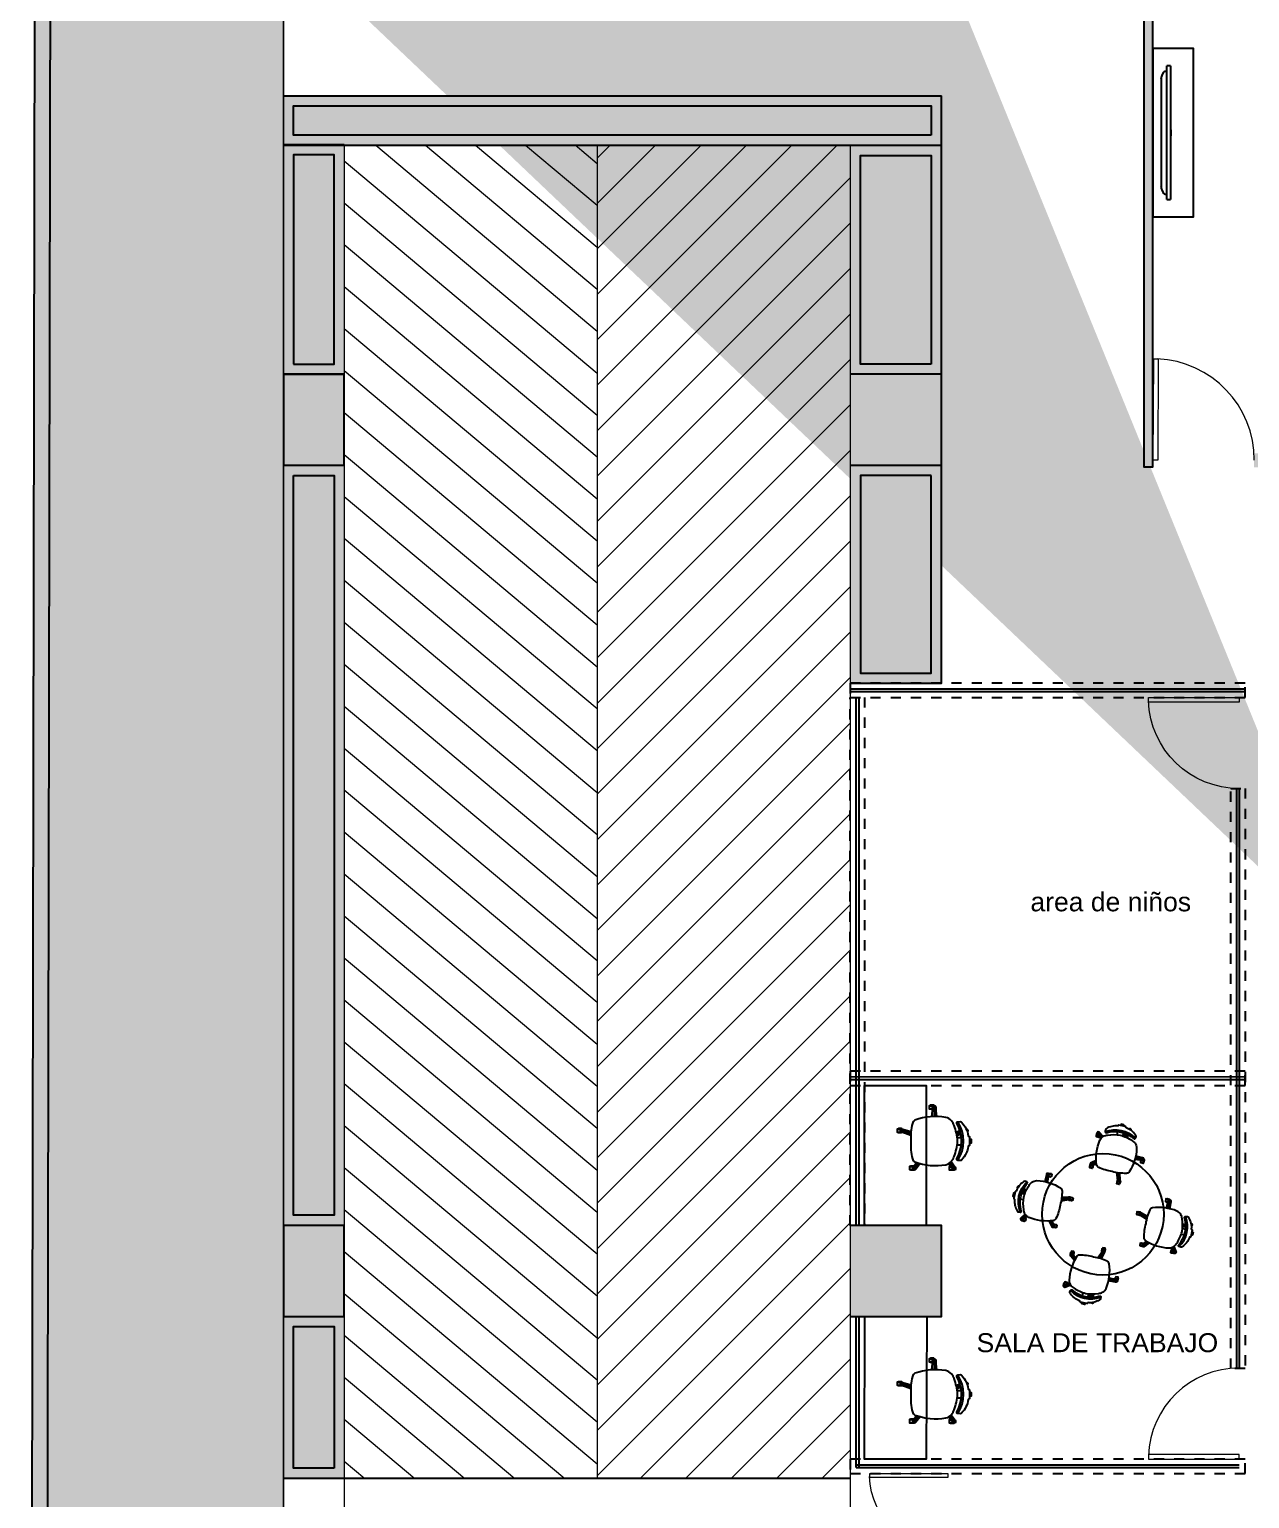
# Model space of a CAD drawing. Header units: metres. Extents: x -598 to 357, y -242 to 574.
# Drawn here: x -308.41 to -296.36, y 63 to 77.52 of the extents above; entities that cross this region are included whole.
import ezdxf

# ---------------------------------------------------------------- set-up
doc = ezdxf.new("R2010")
doc.units = ezdxf.units.M
doc.linetypes.add('xref_Nivel PB$0$HIDDEN2', pattern=[0.1875, 0.125, -0.0625])
for name, color, linetype in [('000-GRADAS', 2, 'Continuous'), ('APTOS_SPZ_MCH_N0 (PB) MUNI$0$Hatch Estructura', 253, 'Continuous'), ('APTOS_SPZ_MCH_N0 (PB) MUNI$0$Muebles', 1, 'Continuous'), ('MINUSV', 7, 'Continuous'), ('Muros-02', 2, 'Continuous'), ('T-texto', 8, 'Continuous'), ('xref_Nivel PB$0$D-dintel mamposteria', 1, 'Continuous'), ('xref_Nivel PB$0$M-muebles', 1, 'Continuous'), ('xref_Nivel PB$0$V-vidrio', 1, 'Continuous'), ('xref_Nivel TIPICO$0$H-hatch mamposteria', 8, 'Continuous'), ('xref_Nivel TIPICO$0$H-hatch tablayeso', 9, 'Continuous'), ('xref_Nivel TIPICO$0$M-muebles', 1, 'Continuous'), ('xref_Nivel TIPICO$0$M-muro tablayeso', 4, 'Continuous')]:
    doc.layers.add(name, color=color, linetype=linetype)
for name, color, linetype, lineweight in [('Muro Mamspoteria', 5, 'Continuous', 9), ('PARQUEOS', 252, 'Continuous', 0), ('xref_Nivel PB$0$P-puerta', 1, 'Continuous', 18)]:
    doc.layers.add(name, color=color, linetype=linetype, lineweight=lineweight)
doc.styles.get("Standard").update_dxf_attribs({"font": 'arial.ttf'})

# ---------------------------------------------------------------- blocks, each defined once
blk = doc.blocks.new('columna')
at = {"true_color": 0x939598}
h = blk.add_hatch(color=252, dxfattribs=at)
h.dxf.hatch_style = 1
h.paths.add_polyline_path([(154.747, 259.896), (155.647, 259.896), (155.647, 259.296), (154.747, 259.296)])
at = {"color": 252, "true_color": 0x939598}
blk.add_lwpolyline([(154.747, 259.896), (155.647, 259.896), (155.647, 259.296), (154.747, 259.296), (154.747, 259.896)], dxfattribs=at)
blk = doc.blocks.new('*U310')
at = {"layer": 'xref_Nivel TIPICO$0$H-hatch tablayeso', "transparency": 33554559}
h = blk.add_hatch(color=256, dxfattribs=at)
h.dxf.hatch_style = 1
h.paths.add_polyline_path([(0, 90), (0, 0), (5923, 0), (5923, 90)])
at = {"layer": 'xref_Nivel TIPICO$0$M-muro tablayeso'}
blk.add_lwpolyline([(5923, 0), (0, 0), (0, 90), (5923, 90), (5923, 0)], dxfattribs=at)
blk = doc.blocks.new('xref_Nivel TIPICO$0$Television_Panasonic_54quot_Plasma_Wall_Mounted_10523 - Television_Panasonic_54quot_Plasma_Wall_Mounted_10523-13820842-AMUEBLADAS N8 _18_34')
at = {"layer": 'xref_Nivel TIPICO$0$M-muebles'}
for p, q in [((-0.66, 0.242), (0.66, 0.242)), ((-0.66, 0.242), (-0.66, 0.204)), ((0.66, 0.204), (-0.66, 0.204)), ((-0.61, 0.194), (-0.61, 0.204)), ((-0.565, 0.158), (-0.594, 0.171)), ((-0.53, 0.151), (0.53, 0.151)), ((-0.029, 0.244), (-0.026, 0.244)), ((-0.029, 0.244), (-0.029, 0.242)), ((-0.028, 0.244), (-0.026, 0.244)), ((-0.028, 0.244), (-0.028, 0.242)), ((-0.026, 0.244), (-0.024, 0.244)), ((-0.026, 0.244), (-0.024, 0.244)), ((-0.026, 0.244), (-0.026, 0.242)), ((-0.026, 0.244), (-0.026, 0.242)), ((-0.026, 0.244), (-0.026, 0.242)), ((-0.026, 0.244), (-0.026, 0.242)), ((-0.025, 0.244), (-0.025, 0.242)), ((-0.024, 0.244), (-0.023, 0.244)), ((-0.024, 0.244), (-0.023, 0.244)), ((-0.024, 0.242), (-0.024, 0.244)), ((-0.024, 0.244), (-0.024, 0.242)), ((-0.024, 0.244), (-0.024, 0.242)), ((-0.023, 0.244), (-0.023, 0.244)), ((-0.023, 0.244), (-0.022, 0.244)), ((-0.023, 0.244), (-0.023, 0.242)), ((-0.023, 0.244), (-0.023, 0.242)), ((-0.023, 0.244), (-0.023, 0.242)), ((-0.023, 0.244), (-0.023, 0.242)), ((-0.022, 0.244), (-0.022, 0.242)), ((-0.021, 0.244), (-0.021, 0.244)), ((-0.021, 0.244), (-0.02, 0.244)), ((-0.021, 0.244), (-0.02, 0.244)), ((-0.021, 0.244), (-0.021, 0.242)), ((-0.021, 0.244), (-0.021, 0.242)), ((-0.021, 0.244), (-0.021, 0.242)), ((-0.021, 0.244), (-0.021, 0.242)), ((-0.02, 0.244), (-0.019, 0.244)), ((-0.02, 0.244), (-0.019, 0.244)), ((-0.02, 0.244), (-0.02, 0.242)), ((-0.02, 0.244), (-0.02, 0.242)), ((-0.02, 0.244), (-0.02, 0.242)), ((-0.019, 0.244), (-0.019, 0.244)), ((-0.019, 0.244), (-0.017, 0.244)), ((-0.019, 0.244), (-0.018, 0.244)), ((-0.019, 0.244), (-0.018, 0.244)), ((-0.019, 0.244), (-0.019, 0.242)), ((-0.019, 0.244), (-0.019, 0.242)), ((-0.019, 0.244), (-0.019, 0.242)), ((-0.019, 0.244), (-0.019, 0.242)), ((-0.019, 0.244), (-0.019, 0.242)), ((-0.019, 0.244), (-0.019, 0.242)), ((-0.018, 0.244), (-0.016, 0.244)), ((-0.018, 0.244), (-0.016, 0.244)), ((-0.018, 0.244), (-0.018, 0.242)), ((-0.018, 0.244), (-0.018, 0.242)), ((-0.018, 0.244), (-0.018, 0.242)), ((-0.018, 0.244), (-0.018, 0.242)), ((-0.018, 0.244), (-0.018, 0.242)), ((-0.017, 0.244), (-0.017, 0.244)), ((-0.017, 0.244), (-0.016, 0.244)), ((-0.017, 0.244), (-0.017, 0.242)), ((-0.017, 0.244), (-0.017, 0.242)), ((-0.017, 0.244), (-0.017, 0.242)), ((-0.016, 0.244), (-0.016, 0.244)), ((-0.016, 0.244), (-0.015, 0.244)), ((-0.016, 0.242), (-0.016, 0.244)), ((-0.016, 0.242), (-0.016, 0.244)), ((-0.016, 0.244), (-0.016, 0.242)), ((-0.016, 0.244), (-0.016, 0.242)), ((-0.016, 0.244), (-0.016, 0.242)), ((-0.016, 0.244), (-0.016, 0.242)), ((-0.015, 0.244), (-0.015, 0.244)), ((-0.015, 0.244), (-0.015, 0.244)), ((-0.015, 0.244), (-0.015, 0.244)), ((-0.015, 0.244), (-0.015, 0.242)), ((-0.015, 0.244), (-0.015, 0.242)), ((-0.015, 0.244), (-0.015, 0.242)), ((-0.015, 0.244), (-0.015, 0.242)), ((-0.015, 0.244), (-0.015, 0.242)), ((-0.014, 0.244), (-0.012, 0.244)), ((-0.014, 0.244), (-0.014, 0.242)), ((-0.012, 0.244), (-0.01, 0.244)), ((-0.012, 0.244), (-0.012, 0.242)), ((-0.012, 0.244), (-0.012, 0.242)), ((-0.012, 0.244), (-0.012, 0.242)), ((-0.011, 0.244), (-0.011, 0.242)), ((-0.01, 0.244), (-0.009, 0.244)), ((-0.01, 0.244), (-0.01, 0.242)), ((-0.009, 0.244), (-0.008, 0.244)), ((-0.009, 0.244), (-0.009, 0.242)), ((-0.009, 0.244), (-0.009, 0.242)), ((-0.008, 0.244), (-0.008, 0.244)), ((-0.008, 0.244), (-0.008, 0.244)), ((-0.008, 0.244), (-0.008, 0.242)), ((-0.008, 0.244), (-0.008, 0.242)), ((-0.008, 0.244), (-0.008, 0.242)), ((-0.007, 0.244), (-0.007, 0.244)), ((-0.007, 0.244), (-0.006, 0.244)), ((-0.007, 0.244), (-0.006, 0.244)), ((-0.007, 0.244), (-0.007, 0.242)), ((-0.007, 0.244), (-0.007, 0.242)), ((-0.007, 0.244), (-0.007, 0.242)), ((-0.006, 0.244), (-0.005, 0.244)), ((-0.006, 0.244), (-0.005, 0.244)), ((-0.006, 0.244), (-0.006, 0.242)), ((-0.006, 0.244), (-0.006, 0.242)), ((-0.006, 0.244), (-0.006, 0.242)), ((-0.005, 0.244), (-0.004, 0.244)), ((-0.005, 0.244), (-0.004, 0.244)), ((-0.005, 0.244), (-0.004, 0.244)), ((-0.005, 0.244), (-0.005, 0.242)), ((-0.005, 0.244), (-0.005, 0.242)), ((-0.005, 0.244), (-0.005, 0.242)), ((-0.005, 0.244), (-0.005, 0.242)), ((-0.005, 0.244), (-0.005, 0.242)), ((-0.004, 0.244), (-0.003, 0.244)), ((-0.004, 0.244), (-0.002, 0.244)), ((-0.004, 0.244), (-0.002, 0.244)), ((-0.004, 0.244), (-0.004, 0.242)), ((-0.004, 0.244), (-0.004, 0.242)), ((-0.004, 0.244), (-0.004, 0.242)), ((-0.004, 0.244), (-0.004, 0.242)), ((-0.004, 0.244), (-0.004, 0.242)), ((-0.004, 0.244), (-0.004, 0.242)), ((-0.003, 0.244), (-0.002, 0.244)), ((-0.003, 0.244), (-0.003, 0.242)), ((-0.003, 0.244), (-0.003, 0.242)), ((-0.002, 0.244), (-0.002, 0.244)), ((-0.002, 0.244), (-0.001, 0.244)), ((-0.002, 0.242), (-0.002, 0.244)), ((-0.002, 0.244), (-0.002, 0.242)), ((-0.002, 0.242), (-0.002, 0.244)), ((-0.002, 0.244), (-0.002, 0.242)), ((-0.002, 0.244), (-0.002, 0.242)), ((-0.002, 0.244), (-0.002, 0.242)), ((-0.002, 0.244), (-0.002, 0.242)), ((-0.001, 0.244), (-0.001, 0.244)), ((-0.001, 0.244), (-0.001, 0.244)), ((-0.001, 0.244), (-0.001, 0.244)), ((-0.001, 0.244), (-0.001, 0.244)), ((-0.001, 0.244), (-0.001, 0.242)), ((-0.001, 0.244), (-0.001, 0.242)), ((-0.001, 0.244), (-0.001, 0.242)), ((-0.001, 0.244), (-0.001, 0.242)), ((-0.001, 0.244), (-0.001, 0.242)), ((-0.001, 0.244), (-0.001, 0.242)), ((0, 0.244), (0.001, 0.244)), ((0, 0.244), (0.001, 0.244)), ((0, 0.242), (0, 0.244)), ((0, 0.244), (0, 0.242)), ((0.001, 0.244), (0.002, 0.244)), ((0.001, 0.244), (0.001, 0.244)), ((0.001, 0.244), (0.002, 0.244)), ((0.001, 0.244), (0.001, 0.242)), ((0.001, 0.244), (0.001, 0.242)), ((0.001, 0.244), (0.001, 0.242)), ((0.001, 0.244), (0.001, 0.242)), ((0.001, 0.244), (0.001, 0.242)), ((0.001, 0.244), (0.001, 0.242)), ((0.002, 0.244), (0.003, 0.244)), ((0.002, 0.244), (0.003, 0.244)), ((0.002, 0.244), (0.003, 0.244)), ((0.002, 0.244), (0.002, 0.242)), ((0.002, 0.244), (0.002, 0.242)), ((0.002, 0.244), (0.002, 0.242)), ((0.003, 0.244), (0.004, 0.244)), ((0.003, 0.244), (0.004, 0.244)), ((0.003, 0.244), (0.005, 0.244)), ((0.003, 0.244), (0.003, 0.242)), ((0.003, 0.244), (0.003, 0.242)), ((0.003, 0.244), (0.003, 0.242)), ((0.003, 0.244), (0.003, 0.242)), ((0.003, 0.244), (0.003, 0.242)), ((0.003, 0.244), (0.003, 0.242)), ((0.004, 0.244), (0.005, 0.244)), ((0.004, 0.244), (0.004, 0.242)), ((0.004, 0.244), (0.004, 0.242)), ((0.004, 0.244), (0.004, 0.242)), ((0.005, 0.244), (0.006, 0.244)), ((0.005, 0.244), (0.006, 0.244)), ((0.005, 0.244), (0.005, 0.242)), ((0.005, 0.244), (0.005, 0.242)), ((0.005, 0.244), (0.005, 0.242)), ((0.005, 0.244), (0.005, 0.242)), ((0.006, 0.244), (0.006, 0.244)), ((0.006, 0.244), (0.006, 0.242)), ((0.006, 0.244), (0.006, 0.242)), ((0.006, 0.244), (0.006, 0.242)), ((0.006, 0.244), (0.006, 0.242)), ((0.007, 0.244), (0.008, 0.244)), ((0.007, 0.242), (0.007, 0.244)), ((0.008, 0.244), (0.01, 0.244)), ((0.008, 0.244), (0.009, 0.244)), ((0.008, 0.244), (0.008, 0.242)), ((0.008, 0.244), (0.008, 0.242)), ((0.008, 0.244), (0.008, 0.242)), ((0.009, 0.244), (0.01, 0.244)), ((0.009, 0.244), (0.009, 0.242)), ((0.009, 0.244), (0.009, 0.242)), ((0.01, 0.244), (0.012, 0.244)), ((0.01, 0.244), (0.011, 0.244)), ((0.01, 0.242), (0.01, 0.244)), ((0.01, 0.244), (0.01, 0.242)), ((0.01, 0.244), (0.01, 0.242)), ((0.01, 0.244), (0.01, 0.242)), ((0.011, 0.244), (0.012, 0.244)), ((0.011, 0.244), (0.011, 0.242)), ((0.011, 0.244), (0.011, 0.242)), ((0.012, 0.244), (0.013, 0.244)), ((0.012, 0.244), (0.012, 0.242)), ((0.012, 0.244), (0.012, 0.242)), ((0.012, 0.244), (0.012, 0.242)), ((0.013, 0.244), (0.013, 0.242)), ((0.013, 0.244), (0.013, 0.242)), ((0.015, 0.244), (0.016, 0.244)), ((0.015, 0.244), (0.015, 0.242)), ((0.016, 0.244), (0.018, 0.244)), ((0.016, 0.244), (0.016, 0.242)), ((0.016, 0.244), (0.016, 0.242)), ((0.016, 0.244), (0.016, 0.242)), ((0.017, 0.244), (0.017, 0.242)), ((0.018, 0.244), (0.019, 0.244)), ((0.018, 0.244), (0.018, 0.242)), ((0.019, 0.244), (0.02, 0.244)), ((0.019, 0.244), (0.019, 0.242)), ((0.019, 0.244), (0.019, 0.242)), ((0.02, 0.244), (0.02, 0.244)), ((0.02, 0.244), (0.02, 0.244)), ((0.02, 0.244), (0.02, 0.242)), ((0.02, 0.244), (0.02, 0.242)), ((0.02, 0.244), (0.02, 0.242)), ((0.022, 0.244), (0.023, 0.244)), ((0.022, 0.244), (0.023, 0.244)), ((0.022, 0.244), (0.022, 0.242)), ((0.022, 0.244), (0.022, 0.242)), ((0.023, 0.244), (0.023, 0.242)), ((0.023, 0.244), (0.023, 0.242)), ((0.024, 0.244), (0.025, 0.244)), ((0.024, 0.244), (0.024, 0.242)), ((0.025, 0.244), (0.026, 0.244)), ((0.025, 0.244), (0.026, 0.244)), ((0.025, 0.244), (0.025, 0.242)), ((0.025, 0.244), (0.025, 0.242)), ((0.025, 0.244), (0.025, 0.242)), ((0.026, 0.244), (0.027, 0.244)), ((0.026, 0.244), (0.027, 0.244)), ((0.026, 0.244), (0.026, 0.242)), ((0.026, 0.244), (0.026, 0.242)), ((0.026, 0.244), (0.026, 0.242)), ((0.027, 0.244), (0.029, 0.244)), ((0.027, 0.244), (0.028, 0.244)), ((0.027, 0.244), (0.027, 0.242)), ((0.027, 0.244), (0.027, 0.242)), ((0.027, 0.244), (0.027, 0.242)), ((0.027, 0.244), (0.027, 0.242)), ((0.028, 0.244), (0.029, 0.244)), ((0.028, 0.244), (0.028, 0.242)), ((0.028, 0.244), (0.028, 0.242)), ((0.029, 0.244), (0.03, 0.244)), ((0.029, 0.244), (0.03, 0.244)), ((0.029, 0.242), (0.029, 0.244)), ((0.029, 0.244), (0.029, 0.242)), ((0.029, 0.244), (0.029, 0.242)), ((0.029, 0.244), (0.029, 0.242)), ((0.03, 0.244), (0.03, 0.242)), ((0.03, 0.244), (0.03, 0.242)), ((0.594, 0.171), (0.565, 0.158)), ((0.61, 0.204), (0.61, 0.194)), ((0.66, 0.204), (0.66, 0.242))]:
    blk.add_line(p, q, dxfattribs=at)
for points, knots in [([(-0.594, 0.171), (-0.596, 0.172), (-0.6, 0.174), (-0.603, 0.177), (-0.605, 0.18), (-0.607, 0.184), (-0.609, 0.188), (-0.61, 0.192), (-0.61, 0.194)], [0, 0, 0, 0, 0.2, 0.4, 0.5, 0.6, 0.8, 1, 1, 1, 1]), ([(0.61, 0.194), (0.61, 0.192), (0.609, 0.188), (0.607, 0.184), (0.605, 0.18), (0.603, 0.177), (0.6, 0.174), (0.596, 0.172), (0.594, 0.171)], [-1, -1, -1, -1, -0.8, -0.6, -0.5, -0.4, -0.2, 0, 0, 0, 0])]:
    blk.add_open_spline(points, degree=3, knots=knots, dxfattribs=at)
for points in [[(-0.53, 0.151), (-0.536, 0.151), (-0.548, 0.152), (-0.56, 0.156), (-0.565, 0.158)], [(0.565, 0.158), (0.56, 0.156), (0.548, 0.152), (0.536, 0.151), (0.53, 0.151)]]:
    blk.add_open_spline(points, degree=3, dxfattribs=at)
blk = doc.blocks.new('xref_Nivel PB$0$Familia Puertas - P-7-13066183-AMUEBLADAS N8 _18_34')
at = {"layer": 'xref_Nivel PB$0$P-puerta'}
for p, q in [((-0.449, 1), (-0.5, 1)), ((-0.5, 1), (-0.5, 0)), ((-0.449, 0), (-0.449, 1)), ((-0.5, 0), (-0.449, 0))]:
    blk.add_line(p, q, dxfattribs=at)
at = {"layer": 'xref_Nivel PB$0$P-puerta', "color": 8, "true_color": 0x808080}
blk.add_arc((-0.497, 0.001), 1.002, 359.9645, 87.9854, dxfattribs=at)
blk = doc.blocks.new('*U314')
at = {"layer": 'xref_Nivel PB$0$D-dintel mamposteria', "linetype": 'xref_Nivel PB$0$HIDDEN2', "ltscale": 0.5}
blk.add_lwpolyline([(0.14, 0), (0, 0), (0, 3.9), (0.14, 3.9)], close=True, dxfattribs=at)
blk = doc.blocks.new('*U318')
at = {"layer": 'xref_Nivel PB$0$D-dintel mamposteria', "linetype": 'xref_Nivel PB$0$HIDDEN2', "ltscale": 0.5}
blk.add_lwpolyline([(0.14, 0), (0, 0), (0, 3.9), (0.14, 3.9)], close=True, dxfattribs=at)
blk = doc.blocks.new('*U317')
at = {"layer": 'xref_Nivel PB$0$D-dintel mamposteria', "linetype": 'xref_Nivel PB$0$HIDDEN2', "ltscale": 0.5}
blk.add_lwpolyline([(0.14, 0), (0, 0), (0, 5.217), (0.14, 5.217)], close=True, dxfattribs=at)
blk = doc.blocks.new('*U407')
at = {"layer": 'xref_Nivel PB$0$D-dintel mamposteria', "linetype": 'xref_Nivel PB$0$HIDDEN2', "ltscale": 0.5}
blk.add_lwpolyline([(0.14, 0), (0, 0), (0, 5.731), (0.14, 5.731)], close=True, dxfattribs=at)
blk = doc.blocks.new('APTOS_SPZ_MCH_N0 (PB) MUNI$0$silla reuniones')
at = {"layer": 'APTOS_SPZ_MCH_N0 (PB) MUNI$0$Muebles', "linetype": 'Continuous'}
for p, q in [((302.4, 64.145), (302.403, 64.134)), ((302.424, 64.071), (302.436, 64.033)), ((302.472, 64.039), (302.472, 64.079)), ((302.544, 64.039), (302.544, 64.079)), ((302.791, 64.018), (302.723, 63.968)), ((302.158, 63.812), (302.266, 63.812)), ((302.791, 63.606), (302.725, 63.654)), ((302.4, 63.479), (302.433, 63.582))]:
    blk.add_line(p, q, dxfattribs=at)
at = {"layer": 'APTOS_SPZ_MCH_N0 (PB) MUNI$0$Muebles', "linetype": 'Continuous', "flags": 128}
for points in [[(302.488, 64.16), (302.488, 64.173, -0.398172), (302.492, 64.177), (302.524, 64.177, -0.412691), (302.528, 64.173), (302.528, 64.16)], [(302.388, 64.128, -0.742564), (302.418, 64.139, -0.742564)], [(302.71, 63.981), (302.765, 64.019, -1.263598), (302.784, 63.993), (302.732, 63.953)], [(302.757, 63.972, 0.310389), (302.761, 63.969), (302.761, 63.975)], [(302.794, 64.008, -0.257472), (302.796, 64.004), (302.796, 63.974, -0.414214), (302.791, 63.969), (302.791, 63.999)], [(302.266, 63.793), (302.178, 63.796, -1.263598), (302.178, 63.828), (302.266, 63.83)], [(302.193, 63.795), (302.193, 63.777, -0.414214), (302.188, 63.772), (302.188, 63.796)], [(302.453, 63.581), (302.421, 63.493, -1.263598), (302.391, 63.503), (302.414, 63.583)], [(302.73, 63.673), (302.784, 63.631, -1.263598), (302.765, 63.605), (302.719, 63.636)], [(302.754, 63.613), (302.754, 63.583, 0.414214), (302.759, 63.578), (302.759, 63.609)], [(302.794, 63.615, -0.098723), (302.794, 63.613), (302.794, 63.583, -0.414214), (302.789, 63.578), (302.789, 63.604)], [(302.388, 63.495, 0.323998), (302.385, 63.49), (302.385, 63.46, 0.414214), (302.39, 63.455), (302.39, 63.487)], [(302.422, 63.495, -0.319803), (302.425, 63.49), (302.425, 63.46, -0.414214), (302.42, 63.455), (302.42, 63.489)]]:
    blk.add_lwpolyline(points, format="xyb", dxfattribs=at)
for points in [[(302.354, 64.009, 0.09156), (302.307, 63.983, 0.169687), (302.275, 63.927, 0.133266), (302.301, 63.622, 0.227697), (302.333, 63.597, 0.074704), (302.508, 63.582, 0.074704), (302.683, 63.597, 0.227698), (302.714, 63.622, 0.133266), (302.741, 63.927, 0.169687), (302.709, 63.983, 0.09156), (302.661, 64.009, 0.085396), (302.508, 64.042, 0.085396)], [(302.332, 64.036, -0.474312), (302.316, 64.045), (302.314, 64.069, -0.291327), (302.324, 64.084, -0.166781), (302.454, 64.147, 0.279544), (302.46, 64.151, -0.520787), (302.467, 64.16), (302.549, 64.16, -0.520787), (302.556, 64.151, 0.279544), (302.562, 64.147, -0.166781), (302.692, 64.084, -0.291326), (302.701, 64.069), (302.699, 64.045, -0.466381), (302.684, 64.035, 0.2548)], [(302.158, 63.812, 0.414214), (302.153, 63.807), (302.153, 63.777, 0.414214), (302.158, 63.772)]]:
    blk.add_lwpolyline(points, format="xyb", close=True, dxfattribs=at)
for points in [[(302.417, 64.029), (302.407, 64.066)], [(302.441, 64.074), (302.455, 64.037)]]:
    blk.add_lwpolyline(points, dxfattribs=at)
at = {"layer": 'APTOS_SPZ_MCH_N0 (PB) MUNI$0$Muebles', "linetype": 'Continuous'}
for points in [[(302.761, 63.975), (302.761, 63.959), (302.791, 63.959), (302.791, 63.999)], [(302.158, 63.812), (302.158, 63.762), (302.188, 63.762), (302.188, 63.796)], [(302.759, 63.609), (302.759, 63.568), (302.789, 63.568), (302.789, 63.604)], [(302.39, 63.487), (302.39, 63.445), (302.42, 63.445), (302.42, 63.489)]]:
    blk.add_lwpolyline(points, dxfattribs=at)
blk.add_arc((302.508, 63.76), 0.343, 56.1133, 123.9078, dxfattribs=at)
blk = doc.blocks.new('xref_Nivel PB$0$XREF-NIVEL 3$0$silla reuniones')
at = {"layer": 'xref_Nivel PB$0$M-muebles', "linetype": 'Continuous'}
for p, q in [((302.4, 64.145), (302.403, 64.134)), ((302.424, 64.071), (302.436, 64.033)), ((302.472, 64.039), (302.472, 64.079)), ((302.544, 64.039), (302.544, 64.079)), ((302.791, 64.018), (302.723, 63.968)), ((302.158, 63.812), (302.266, 63.812)), ((302.4, 63.479), (302.433, 63.582)), ((302.791, 63.606), (302.725, 63.654))]:
    blk.add_line(p, q, dxfattribs=at)
at = {"layer": 'xref_Nivel PB$0$M-muebles', "linetype": 'Continuous', "flags": 128}
for points in [[(302.332, 64.036, -0.474312), (302.316, 64.045), (302.314, 64.069, -0.291327), (302.324, 64.084, -0.166781), (302.454, 64.147, 0.279544), (302.46, 64.151, -0.520787), (302.467, 64.16), (302.549, 64.16, -0.520787), (302.556, 64.151, 0.279544), (302.562, 64.147, -0.166781), (302.692, 64.084, -0.291326), (302.701, 64.069), (302.699, 64.045, -0.466381), (302.684, 64.035, 0.2548)], [(302.354, 64.009, 0.09156), (302.307, 63.983, 0.169687), (302.275, 63.927, 0.133266), (302.301, 63.622, 0.227697), (302.333, 63.597, 0.074704), (302.508, 63.582, 0.074704), (302.683, 63.597, 0.227698), (302.714, 63.622, 0.133266), (302.741, 63.927, 0.169687), (302.709, 63.983, 0.09156), (302.661, 64.009, 0.085396), (302.508, 64.042, 0.085396)], [(302.158, 63.812, 0.414214), (302.153, 63.807), (302.153, 63.777, 0.414214), (302.158, 63.772)]]:
    blk.add_lwpolyline(points, format="xyb", close=True, dxfattribs=at)
for points in [[(302.388, 64.128, -0.742564), (302.418, 64.139, -0.742564)], [(302.488, 64.16), (302.488, 64.173, -0.398172), (302.492, 64.177), (302.524, 64.177, -0.412691), (302.528, 64.173), (302.528, 64.16)], [(302.71, 63.981), (302.765, 64.019, -1.263598), (302.784, 63.993), (302.732, 63.953)], [(302.757, 63.972, 0.310389), (302.761, 63.969), (302.761, 63.975)], [(302.794, 64.008, -0.257472), (302.796, 64.004), (302.796, 63.974, -0.414214), (302.791, 63.969), (302.791, 63.999)], [(302.266, 63.793), (302.178, 63.796, -1.263598), (302.178, 63.828), (302.266, 63.83)], [(302.193, 63.795), (302.193, 63.777, -0.414214), (302.188, 63.772), (302.188, 63.796)], [(302.453, 63.581), (302.421, 63.493, -1.263598), (302.391, 63.503), (302.414, 63.583)], [(302.73, 63.673), (302.784, 63.631, -1.263598), (302.765, 63.605), (302.719, 63.636)], [(302.754, 63.613), (302.754, 63.583, 0.414214), (302.759, 63.578), (302.759, 63.609)], [(302.794, 63.615, -0.098723), (302.794, 63.613), (302.794, 63.583, -0.414214), (302.789, 63.578), (302.789, 63.604)], [(302.388, 63.495, 0.323998), (302.385, 63.49), (302.385, 63.46, 0.414214), (302.39, 63.455), (302.39, 63.487)], [(302.422, 63.495, -0.319803), (302.425, 63.49), (302.425, 63.46, -0.414214), (302.42, 63.455), (302.42, 63.489)]]:
    blk.add_lwpolyline(points, format="xyb", dxfattribs=at)
for points in [[(302.417, 64.029), (302.407, 64.066)], [(302.441, 64.074), (302.455, 64.037)]]:
    blk.add_lwpolyline(points, dxfattribs=at)
at = {"layer": 'xref_Nivel PB$0$M-muebles', "linetype": 'Continuous'}
for points in [[(302.761, 63.975), (302.761, 63.959), (302.791, 63.959), (302.791, 63.999)], [(302.158, 63.812), (302.158, 63.762), (302.188, 63.762), (302.188, 63.796)], [(302.759, 63.609), (302.759, 63.568), (302.789, 63.568), (302.789, 63.604)], [(302.39, 63.487), (302.39, 63.445), (302.42, 63.445), (302.42, 63.489)]]:
    blk.add_lwpolyline(points, dxfattribs=at)
blk.add_arc((302.508, 63.76), 0.343, 56.1133, 123.9078, dxfattribs=at)
blk = doc.blocks.new('xref_Nivel PB$0$XREF-NIVEL 3$0$ss')
at = {"layer": 'xref_Nivel PB$0$M-muebles'}
blk.add_circle((-2027.324, -1969.486), 0.75, dxfattribs=at)
for p, rotation in [((-2196.652, -2227.968), 45), ((-1768.841, -2138.814), 135)]:
    blk.add_blockref('xref_Nivel PB$0$XREF-NIVEL 3$0$silla reuniones', p, dxfattribs=dict(at, rotation=rotation))
at = {"layer": 'xref_Nivel PB$0$M-muebles', "xscale": -1}
for p, rotation in [((-1857.996, -2227.968), 315), ((-2285.807, -2138.814), 225)]:
    blk.add_blockref('xref_Nivel PB$0$XREF-NIVEL 3$0$silla reuniones', p, dxfattribs=dict(at, rotation=rotation))

msp = doc.modelspace()

# ---------------------------------------------------------------- hatches: boundary and pattern name
at = {"true_color": 0x939598}
h = msp.add_hatch(color=252, dxfattribs=at)
h.dxf.hatch_style = 1
h.paths.add_polyline_path([(-299.404, 74.11), (-300.304, 74.11), (-300.304, 73.21), (-299.404, 73.21)])
h = msp.add_hatch(color=252, dxfattribs=at)
h.dxf.hatch_style = 1
h.paths.add_polyline_path([(-299.404, 65.699), (-300.304, 65.699), (-300.304, 64.799), (-299.404, 64.799)])
at = {"layer": 'PARQUEOS', "true_color": 0xafd9aa, "transparency": 33554495}
h = msp.add_hatch(color=9, dxfattribs=at)
h.dxf.hatch_style = 1
h.paths.add_polyline_path([(-305.904, 88.385), (-308.19, 88.382), (-308.262, 48.215), (-305.904, 48.214)])
h = msp.add_hatch(color=9, dxfattribs=at)
h.dxf.hatch_style = 1
h.paths.add_polyline_path([(-299.504, 73.11), (-300.204, 73.11), (-300.204, 71.156), (-299.504, 71.156)])
h.paths.add_polyline_path([(-299.504, 74.21), (-300.204, 74.21), (-300.204, 76.27), (-299.504, 76.27)])
h.paths.add_polyline_path([(-299.504, 76.47), (-305.804, 76.47), (-305.804, 76.76), (-299.504, 76.76)])
h.paths.add_polyline_path([(-305.804, 74.21), (-305.404, 74.21), (-305.404, 76.276), (-305.804, 76.276)])
h.paths.add_polyline_path([(-305.804, 73.11), (-305.404, 73.11), (-305.404, 65.799), (-305.804, 65.799)])
h.paths.add_polyline_path([(-305.404, 63.299), (-305.804, 63.299), (-305.804, 64.699), (-305.404, 64.699)])
at = {"layer": 'PARQUEOS'}
h = msp.add_hatch(dxfattribs=at)
h.set_pattern_fill('ANSI31', color=256, scale=0.1, angle=95)
h.set_pattern_definition([(140, (-371.4447, -188.25188), (-0.20408507, -0.2432191), [])])
h.paths.add_polyline_path([(-305.304, 63.199), (-302.804, 63.199), (-302.804, 76.375), (-305.304, 76.371)])
h = msp.add_hatch(dxfattribs=at)
h.set_pattern_fill('ANSI31', color=256, scale=0.1)
h.set_pattern_definition([(45, (-364.34622, 20.09067), (-0.2245064, 0.2245064), [])])
h.paths.add_polyline_path([(-300.304, 63.199), (-302.804, 63.199), (-302.804, 76.375), (-300.304, 76.371)])
at = {"layer": 'xref_Nivel TIPICO$0$H-hatch mamposteria', "transparency": 33554585}
h = msp.add_hatch(color=256, dxfattribs=at)
h.dxf.hatch_style = 1
h.paths.add_polyline_path([(-288.344, 89.058), (-295.505, 89.017), (-298.192, 89.025), (-298.425, 89.044), (-298.776, 89.051), (-303.522, 89.056), (-306.283, 89.065), (-308.339, 89.058), (-308.414, 47.536), (-308.264, 47.536), (-308.189, 88.909), (-306.283, 88.915), (-303.523, 88.906), (-300.304, 88.903), (-300.304, 88.974), (-299.404, 88.974), (-299.404, 88.902), (-298.777, 88.901), (-298.433, 88.894), (-298.198, 88.875), (-295.505, 88.867), (-292.312, 88.885), (-292.312, 88.947), (-291.412, 88.947), (-291.412, 88.891), (-288.495, 88.908), (-288.575, 58.351), (-288.425, 58.351)])
h = msp.add_hatch(color=256, dxfattribs=at)
h.dxf.hatch_style = 1
h.paths.add_polyline_path([(-292.615, 73.189), (-296.314, 73.189), (-296.314, 73.329), (-292.615, 73.329)], flags=17)
h.paths.add_polyline_path([(-295.576, 81.817), (-295.576, 81.677), (-297.904, 81.677), (-297.904, 81.817)])
h.paths.add_polyline_path([(-292.825, 65.698), (-292.547, 65.699), (-292.544, 65.499), (-292.843, 65.498), (-292.843, 65.528), (-292.863, 65.528)], flags=16)
h.paths.add_polyline_path([(-291.451, 64.799), (-291.651, 64.799)], flags=16)
edge = h.paths.add_edge_path()
edge.add_line((-292.544, 65.699), (-292.544, 65.499))
edge.add_line((-291.444, 64.799), (-291.444, 63.049))
edge.add_line((-291.444, 63.049), (-294.404, 63.049))
edge.add_line((-294.404, 63.049), (-294.404, 65.698))
edge.add_line((-294.404, 65.698), (-293.922, 65.698))
edge.add_line((-294.254, 69.909), (-294.255, 69.909))
edge.add_line((-293.904, 65.498), (-293.904, 65.528))
edge.add_line((-293.904, 65.528), (-293.886, 65.528))
edge.add_line((-293.886, 65.528), (-293.922, 65.698))
edge.add_line((-294.204, 65.499), (-293.904, 65.499))
edge.add_line((-291.651, 64.799), (-291.651, 63.249))
edge.add_line((-291.651, 63.249), (-294.204, 63.249))
edge.add_line((-294.204, 63.249), (-294.204, 65.499))
edge.add_line((-299.404, 78.26), (-305.904, 78.26))
edge.add_line((-299.404, 81.61), (-299.404, 78.26))
edge.add_line((-299.544, 81.61), (-299.404, 81.61))
edge.add_line((-299.544, 81.61), (-299.544, 78.4))
edge.add_line((-299.544, 78.4), (-305.904, 78.4))
h.paths.add_polyline_path([(-291.644, 71.789), (-291.644, 70.049), (-294.255, 70.049), (-294.254, 67.549), (-293.657, 67.549), (-293.621, 67.719), (-293.639, 67.719), (-293.639, 67.749), (-294.054, 67.749), (-294.054, 69.849), (-291.651, 69.849), (-291.651, 67.749), (-292.578, 67.749), (-292.578, 67.719), (-292.598, 67.719), (-292.56, 67.549), (-291.584, 67.549), (-291.584, 66.499), (-291.444, 66.499), (-291.444, 68.199), (-288.549, 68.199), (-288.549, 68.399), (-291.444, 68.399), (-291.444, 70.049), (-291.444, 71.789)])
h.paths.add_polyline_path([(-290.389, 73.329), (-290.389, 73.189), (-288.536, 73.189), (-288.536, 73.329), (-291.415, 73.329), (-291.415, 73.264), (-291.365, 73.263), (-291.364, 73.329), (-290.417, 73.329)])
h = msp.add_hatch(color=256, dxfattribs=at)
h.dxf.hatch_style = 1
h.paths.add_polyline_path([(-299.404, 73.21), (-300.304, 73.21), (-300.304, 71.056), (-299.404, 71.056)])
h.paths.add_polyline_path([(-299.504, 71.156), (-300.204, 71.156), (-300.204, 73.11), (-299.504, 73.11)], flags=16)
h.paths.add_polyline_path([(-299.404, 76.37), (-300.304, 76.37), (-300.304, 74.11), (-299.404, 74.11)])
h.paths.add_polyline_path([(-299.504, 74.21), (-300.204, 74.21), (-300.204, 76.27), (-299.504, 76.27)], flags=16)
h.paths.add_polyline_path([(-299.404, 76.86), (-305.904, 76.86), (-305.904, 76.376), (-305.304, 76.376), (-300.304, 76.37), (-299.404, 76.37)])
h.paths.add_polyline_path([(-299.504, 76.47), (-305.804, 76.47), (-305.804, 76.76), (-299.504, 76.76)], flags=16)
h.paths.add_polyline_path([(-305.304, 76.37), (-305.904, 76.37), (-305.904, 74.11), (-305.304, 74.11)])
h.paths.add_polyline_path([(-305.404, 74.21), (-305.804, 74.21), (-305.804, 76.276), (-305.404, 76.276)], flags=16)
h.paths.add_polyline_path([(-305.304, 73.21), (-305.904, 73.21), (-305.904, 65.699), (-305.304, 65.699)])
h.paths.add_polyline_path([(-305.404, 65.799), (-305.804, 65.799), (-305.804, 73.11), (-305.404, 73.11)], flags=16)
h.paths.add_polyline_path([(-305.304, 64.799), (-305.904, 64.799), (-305.904, 63.199), (-305.304, 63.199)])
h.paths.add_polyline_path([(-305.404, 63.299), (-305.804, 63.299), (-305.804, 64.699), (-305.404, 64.699)], flags=16)

# ---------------------------------------------------------------- linework, layer by layer
at = {"color": 252, "true_color": 0x939598}
for points in [[(-300.304, 73.21), (-299.404, 73.21)], [(-300.304, 64.799), (-299.404, 64.799), (-299.404, 65.699), (-300.304, 65.699)]]:
    msp.add_lwpolyline(points, dxfattribs=at)
at = {"layer": '000-GRADAS', "color": 5}
msp.add_lwpolyline([(-288.575, 58.351), (-288.495, 88.908), (-295.505, 88.867), (-298.198, 88.875), (-298.433, 88.894), (-298.777, 88.901), (-303.523, 88.906), (-306.283, 88.915), (-308.189, 88.909), (-308.264, 47.536), (-308.414, 47.536), (-308.339, 89.058), (-306.283, 89.065), (-303.522, 89.056), (-298.776, 89.051), (-298.425, 89.044), (-298.192, 89.025), (-295.505, 89.017), (-288.344, 89.058), (-288.425, 58.351)], dxfattribs=at)
at = {"layer": 'APTOS_SPZ_MCH_N0 (PB) MUNI$0$Muebles'}
for points in [[(-300.164, 65.699), (-300.164, 67.082), (-299.553, 67.082), (-299.553, 65.699)], [(-299.549, 64.799), (-299.553, 63.389), (-300.164, 63.389), (-300.159, 64.799)]]:
    msp.add_lwpolyline(points, dxfattribs=at)
at = {"layer": 'Muro Mamspoteria'}
msp.add_lwpolyline([(-300.304, 76.37), (-300.304, 59.211), (-300.164, 59.211), (-300.164, 61.559), (-296.544, 61.559), (-296.544, 58.211), (-299.704, 58.211), (-299.704, 58.071), (-296.404, 58.071), (-296.404, 61.699), (-300.304, 61.699)], dxfattribs=at)
at = {"layer": 'Muros-02'}
msp.add_line((-300.304, 63.199), (-305.904, 63.199), dxfattribs=at)
for points in [[(-305.904, 76.86), (-299.404, 76.86)], [(-300.304, 71.056), (-299.404, 71.056), (-299.404, 76.86)], [(-305.304, 76.376), (-305.904, 76.376)], [(-299.404, 76.37), (-305.904, 76.37)], [(-305.904, 74.11), (-305.304, 74.11)], [(-299.404, 74.11), (-300.304, 74.11)], [(-305.904, 73.21), (-305.304, 73.21)], [(-305.304, 65.699), (-305.904, 65.699)], [(-305.904, 64.799), (-305.304, 64.799)]]:
    msp.add_lwpolyline(points, dxfattribs=at)
for points in [[(-299.504, 76.47), (-305.804, 76.47), (-305.804, 76.76), (-299.504, 76.76)], [(-305.804, 74.21), (-305.404, 74.21), (-305.404, 76.276), (-305.804, 76.276)], [(-299.504, 74.21), (-300.204, 74.21), (-300.204, 76.27), (-299.504, 76.27)], [(-305.804, 73.11), (-305.404, 73.11), (-305.404, 65.799), (-305.804, 65.799)], [(-299.504, 73.11), (-300.204, 73.11), (-300.204, 71.156), (-299.504, 71.156)], [(-305.404, 63.299), (-305.804, 63.299), (-305.804, 64.699), (-305.404, 64.699)]]:
    msp.add_lwpolyline(points, close=True, dxfattribs=at)
at = {"layer": 'PARQUEOS'}
for points in [[(-291.364, 73.329), (-291.415, 73.329), (-291.415, 89.041), (-305.904, 89.041), (-305.904, 48.835)], [(-300.304, 76.37), (-305.304, 76.376), (-305.304, 63.199)], [(-302.804, 76.373), (-302.804, 63.199)]]:
    msp.add_lwpolyline(points, dxfattribs=at)
at = {"layer": 'PARQUEOS', "color": 3, "transparency": 33554572}
msp.add_lwpolyline([(-305.936, 88.385), (-308.19, 88.382), (-308.262, 48.215), (-305.904, 48.214), (-305.904, 88.385)], dxfattribs=at)
at = {"layer": 'PARQUEOS'}
msp.add_lwpolyline([(-305.304, 63.199), (-305.304, 47.536, -0.414214), (-307.304, 45.536), (-308.264, 45.536)], format="xyb", dxfattribs=at)
at = {"layer": 'xref_Nivel PB$0$V-vidrio'}
for points in [[(-300.304, 70.974), (-296.404, 70.974), (-296.404, 70.999), (-300.304, 70.998)], [(-300.246, 65.699), (-300.246, 70.916), (-300.221, 70.916), (-300.221, 65.699)], [(-296.486, 64.285), (-296.486, 70.016), (-296.461, 70.016), (-296.461, 64.285)], [(-300.304, 67.14), (-296.404, 67.141), (-296.404, 67.166), (-300.304, 67.165)], [(-300.246, 63.306), (-300.246, 64.799)], [(-300.221, 64.799), (-300.221, 63.306)], [(-296.461, 63.331), (-300.246, 63.331)], [(-300.246, 63.306), (-296.461, 63.306)]]:
    msp.add_lwpolyline(points, dxfattribs=at)
at = {"layer": 'xref_Nivel TIPICO$0$M-muebles'}
msp.add_lwpolyline([(-297.314, 75.664), (-296.914, 75.664), (-296.914, 77.327), (-297.314, 77.327)], close=True, dxfattribs=at)

# ---------------------------------------------------------------- block references
at = {"layer": 'APTOS_SPZ_MCH_N0 (PB) MUNI$0$Hatch Estructura', "color": 6, "rotation": 270}
for p in [(-363.287, 369.04), (-363.287, 366.539)]:
    msp.add_blockref('APTOS_SPZ_MCH_N0 (PB) MUNI$0$silla reuniones', p, dxfattribs=at)
at = {"layer": 'MINUSV', "xscale": -1, "rotation": 270}
for p in [(-565.2, -81.538), (-565.2, -89.949)]:
    msp.add_blockref('columna', p, dxfattribs=at)
at = {"layer": 'xref_Nivel PB$0$D-dintel mamposteria', "xscale": -1, "rotation": 270}
for name, p in [('*U318', (-300.304, 70.916)), ('*U318', (-300.304, 67.082)), ('*U314', (-300.304, 63.249))]:
    msp.add_blockref(name, p, dxfattribs=at)
at = {"layer": 'xref_Nivel PB$0$D-dintel mamposteria', "rotation": 180}
for name, p in [('*U317', (-300.164, 70.916)), ('*U407', (-296.404, 70.016))]:
    msp.add_blockref(name, p, dxfattribs=at)
at = {"layer": 'xref_Nivel PB$0$M-muebles', "color": 8, "xscale": 0.8000000000000308, "yscale": 0.8000000000000308, "zscale": 0.8000000000000308, "rotation": 122.7182777096116}
msp.add_blockref('xref_Nivel PB$0$XREF-NIVEL 3$0$ss', (-2500.04, 578.722), dxfattribs=at)
at = {"layer": 'xref_Nivel PB$0$P-puerta', "color": 8, "true_color": 0x808080}
for p, xscale, yscale, zscale, rotation in [((-296.816, 73.261), 0.9950972616974553, 0.9950972616974553, 0.9950972616974553, 359.7140821724741), ((-296.461, 70.468), -0.895576384513974, 0.895576384513974, 0.895576384513974, 90), ((-296.461, 63.837), 0.895576384513974, 0.895576384513974, 0.895576384513974, 90.00000000000001), ((-299.34, 62.863), -0.7711907755537052, 0.7711907755537052, 0.7711907755537052, 90)]:
    msp.add_blockref('xref_Nivel PB$0$Familia Puertas - P-7-13066183-AMUEBLADAS N8 _18_34', p, dxfattribs=dict(at, xscale=xscale, yscale=yscale, zscale=zscale, rotation=rotation))
at = {"layer": 'xref_Nivel TIPICO$0$M-muebles', "rotation": 270}
msp.add_blockref('xref_Nivel TIPICO$0$Television_Panasonic_54quot_Plasma_Wall_Mounted_10523 - Television_Panasonic_54quot_Plasma_Wall_Mounted_10523-13820842-AMUEBLADAS N8 _18_34', (-297.382, 76.495), dxfattribs=at)
at = {"layer": 'xref_Nivel TIPICO$0$M-muro tablayeso', "xscale": -0.001, "yscale": 0.001, "zscale": 0.001, "rotation": 270}
msp.add_blockref('*U310', (-297.404, 73.194), dxfattribs=at)

# ---------------------------------------------------------------- texts
at = {"layer": 'T-texto', "char_height": 0.1875, "attachment_point": 3}
for s, insert in [('area de niños', (-296.937, 68.99)), ('SALA DE TRABAJO', (-296.669, 64.634))]:
    msp.add_mtext_dynamic_manual_height_columns(s, width=2.58583, gutter_width=0.938, heights=[0], dxfattribs=dict(at, insert=insert))

doc.saveas('drawing.dxf')
